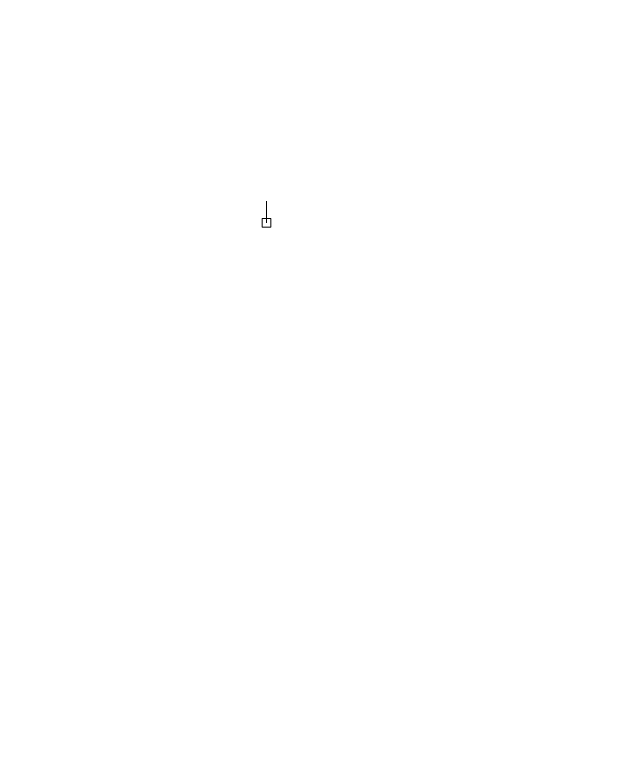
# Model space of a CAD drawing. Header units: millimetres. Extents: x -446 to 392, y -249 to 379.
# Drawn here: x 312.74 to 352.45, y -92.82 to -44.04 of the extents above; entities that cross this region are included whole.
import ezdxf

# ---------------------------------------------------------------- set-up
doc = ezdxf.new("R2010")
doc.units = ezdxf.units.MM
doc.header["$MEASUREMENT"] = 0
doc.layers.add('Layer 1', color=7, linetype='Continuous')

msp = doc.modelspace()

# ---------------------------------------------------------------- linework, layer by layer
at = {"layer": 'Layer 1', "color": 5, "lineweight": 0}
msp.add_open_spline([(-446.0374, -230.5655), (-446.0374, -230.5655), (392.1616, -230.5655), (392.1616, -230.5655), (392.1616, -230.5655), (392.1616, -230.5655), (392.1616, 379.0343), (392.1616, 379.0343), (392.1616, 379.0343), (392.1616, 379.0343), (-446.0374, 379.0343), (-446.0374, 379.0343), (-446.0374, 379.0343), (-446.0374, 379.0343), (-446.0374, -230.5655), (-446.0374, -230.5655)], degree=3, knots=[0, 0, 0, 0, 0.2, 0.2, 0.2, 0.2, 0.4, 0.4, 0.4, 0.4, 0.6, 0.6, 0.6, 0.6, 1, 1, 1, 1], dxfattribs=at)
at = {"layer": 'Layer 1', "color": 190, "lineweight": 0}
msp.add_open_spline([(329.3053, -57.7428), (329.3053, -57.7428), (329.3053, -56.3138), (329.3053, -56.3138)], degree=3, dxfattribs=at)
at = {"layer": 'Layer 1', "color": 3, "lineweight": 0}
msp.add_open_spline([(329.0196, -58.0285), (329.0196, -58.0285), (329.5909, -58.0285), (329.5909, -58.0285), (329.5909, -58.0285), (329.5909, -58.0285), (329.5909, -57.4571), (329.5909, -57.4571), (329.5909, -57.4571), (329.5909, -57.4571), (329.0196, -57.4571), (329.0196, -57.4571), (329.0196, -57.4571), (329.0196, -57.4571), (329.0196, -58.0285), (329.0196, -58.0285)], degree=3, knots=[0, 0, 0, 0, 0.2, 0.2, 0.2, 0.2, 0.4, 0.4, 0.4, 0.4, 0.6, 0.6, 0.6, 0.6, 1, 1, 1, 1], dxfattribs=at)

doc.saveas('drawing.dxf')
